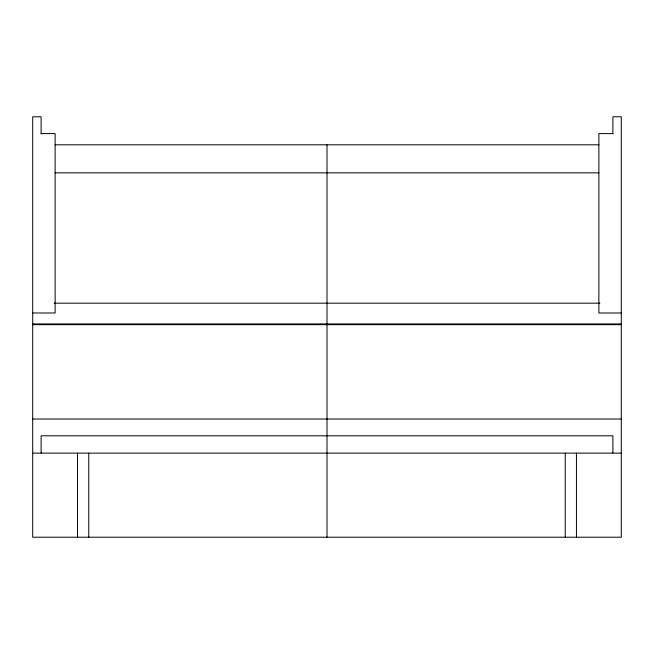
<?xml version="1.0" encoding="UTF-8"?>
<svg xmlns="http://www.w3.org/2000/svg" width="654" height="654" viewBox="0 0 654 654"><rect width="100%" height="100%" fill="white"/><g stroke="black" fill="none" stroke-linecap="round" stroke-linejoin="round"><path stroke-width="0.98" d="M621.096 453.132L32.904 453.132M41.112 133.604L55.124 133.604L55.124 312.988L32.7 312.988M612.888 133.604L598.876 133.604L598.876 312.988L621.3 312.988M55.124 144.812L598.876 144.812M55.124 172.844L598.876 172.844M54.159 303.178L599.841 303.178M32.7 323.918L621.3 323.918M32.7 324.686L621.3 324.686M32.7 419.018L621.3 419.018M612.888 133.8L612.888 116.788L621.3 116.788L621.3 537.212L32.7 537.212L32.7 116.788L41.112 116.788L41.112 133.8M612.888 453.083L612.888 435.801L41.112 435.801L41.112 453.083M576.452 453.132L576.452 537.212M565.244 453.132L565.244 537.212M327 144.812L327 537.212M88.756 453.132L88.756 537.212M77.548 453.132L77.548 537.212"/></g></svg>
